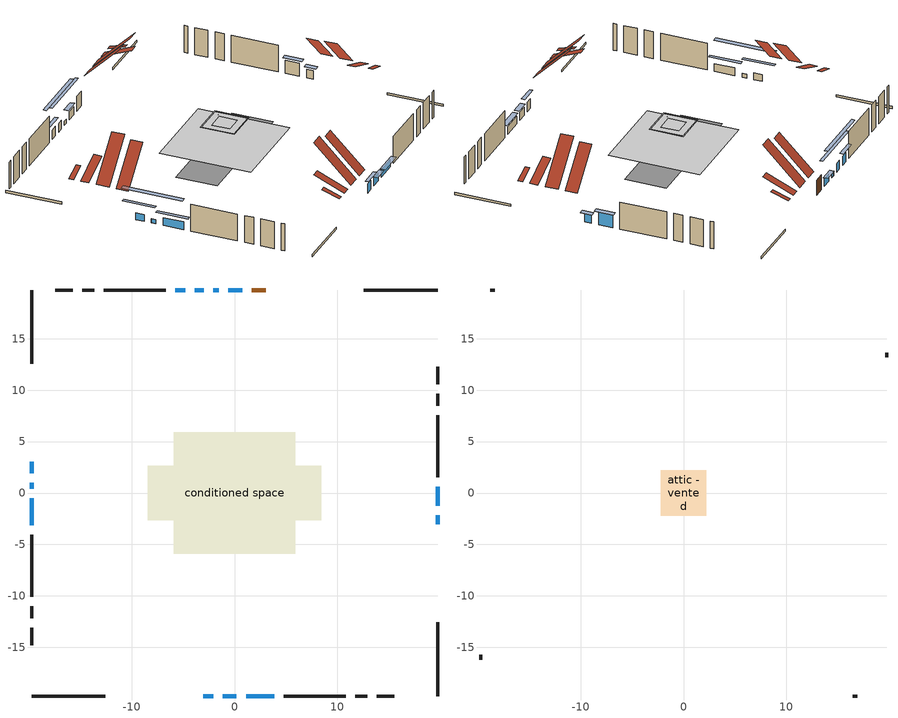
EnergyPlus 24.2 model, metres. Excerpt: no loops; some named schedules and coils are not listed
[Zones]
conditioned space
 floor adiabatic (AdiabaticFloorConstruction): -5.89,-5.89 -5.89,5.89 5.89,5.89 5.89,-5.89 z1.22
 floor foundation (Slab1 construction): -8.45,-2.66 -8.45,2.66 8.45,2.66 8.45,-2.66 z0
 wall outside (RimJoist1 construction): 19.74,19.74 12.56,19.74 / -19.74,-19.74 -12.56,-19.74 / -19.74,19.74 -19.74,12.56 / 19.74,-19.74 19.74,-12.56 z0:0.3
 wall outside (AdiabaticWallConstruction 1): 3.03,19.74 1.66,19.74 z0:2.03
 wall outside (AdiabaticWallConstruction): -19.74,3.03 -19.74,1.91 z0:0.92; -19.74,0.98 -19.74,0.42 / -1.51,19.74 -2.08,19.74 z0:0.56; 0.74,19.74 -0.59,19.74 / -1.13,-19.74 0.19,-19.74 / -19.74,-0.5 -19.74,-3.15 z0:1.07; -3,19.74 -3.87,19.74 / 19.74,-3.03 19.74,-2.16 z0:1.17; 19.74,-1.24 19.74,0.6 z0:1.78; -3.03,-19.74 -2.06,-19.74 / -4.79,19.74 -5.76,19.74 z0:1.27; 1.12,-19.74 3.86,-19.74 z0:1.02
 wall outside (Wall1 construction): -6.69,19.74 -12.71,19.74 / 4.79,-19.74 10.81,-19.74 / -19.74,-4.08 -19.74,-10.1 / 19.74,1.52 19.74,7.55 z0:3.66
 wall outside (Wall2 construction): -13.64,19.74 -14.79,19.74 / 11.74,-19.74 12.89,-19.74 / -19.74,-11.03 -19.74,-12.18 / 19.74,8.48 19.74,9.63 z0:3.66
 wall outside (Wall3 construction): -15.72,19.74 -17.43,19.74 / 13.82,-19.74 15.53,-19.74 / -19.74,-13.11 -19.74,-14.82 / 19.74,10.56 19.74,12.27 z0:3.66
 window (WindowConstruction 11): -19.74,3.03 -19.74,1.91 z0:0.91
 window (WindowConstruction 3): -19.74,0.98 -19.74,0.42 z0:0.56
 window (WindowConstruction 4): 0.74,19.74 -0.59,19.74 z0:1.07
 window (WindowConstruction 5): -1.52,19.74 -2.07,19.74 z0:0.56
 window (WindowConstruction 6): -3,19.74 -3.87,19.74 z0:1.17
 window (WindowConstruction 7): 19.74,-3.03 19.74,-2.16 z0:1.17
 window (WindowConstruction 8): 19.74,-1.23 19.74,0.59 z0:1.78
 window (WindowConstruction 9): -3.03,-19.74 -2.06,-19.74 z0:1.27
 window (WindowConstruction 10): -4.79,19.74 -5.76,19.74 z0:1.27
 window (WindowConstruction): -1.13,-19.74 0.19,-19.74 z0:1.07
 window (WindowConstruction 1): 1.12,-19.74 3.86,-19.74 z0:1.01
 window (WindowConstruction 2): -19.74,-0.51 -19.74,-3.15 z0:1.07
 door (Door): 3.03,19.74 1.66,19.74 z0:2.03
 ceiling adiabatic (AdiabaticFloorConstruction): 5.89,-5.89 5.89,5.89 -5.89,5.89 -5.89,-5.89 z1.22
 roof outside (Roof3 construction): 6.44,19.74,3.66 6.44,14.99,8.41 8.11,14.99,8.41 8.11,19.74,3.66; -6.44,-19.74,3.66 -6.44,-14.99,8.41 -8.11,-14.99,8.41 -8.11,-19.74,3.66; -19.74,6.44,3.66 -14.99,6.44,8.41 -14.99,8.11,8.41 -19.74,8.11,3.66; 19.74,-6.44,3.66 14.99,-6.44,8.41 14.99,-8.11,8.41 19.74,-8.11,3.66
attic - vented
 floor to conditioned space (Floor1 construction Reversed): -1.15,-1.15 -1.15,1.15 1.15,1.15 1.15,-1.15 z3.66
 floor to conditioned space (Floor2 construction Reversed): -2.04,-2.04 -2.04,2.04 2.04,2.04 2.04,-2.04 z3.66
 floor to conditioned space (Floor3 construction Reversed): -1.42,-1.42 -1.42,1.42 1.42,1.42 1.42,-1.42 z3.66
 floor to conditioned space (Floor4 construction Reversed): -2.19,-2.19 -2.19,2.19 2.19,2.19 2.19,-2.19 z3.66
 wall outside (Wall4 construction): -18.36,19.74 -18.81,19.74 / 16.46,-19.74 16.91,-19.74 / -19.74,-15.75 -19.74,-16.2 / 19.74,13.2 19.74,13.64 z0:3.66
 roof outside (Roof1 construction): 11.04,19.74,3.66 11.04,17.5,4.41 11.63,17.5,4.41 11.63,19.74,3.66; -11.04,-19.74,3.66 -11.04,-17.5,4.41 -11.63,-17.5,4.41 -11.63,-19.74,3.66; -19.74,11.04,3.66 -17.5,11.04,4.41 -17.5,11.63,4.41 -19.74,11.63,3.66; 19.74,-11.04,3.66 17.5,-11.04,4.41 17.5,-11.63,4.41 19.74,-11.63,3.66
 roof outside (Roof2 construction): 9.04,19.74,3.66 9.04,15.81,5.29 10.11,15.81,5.29 10.11,19.74,3.66; -9.04,-19.74,3.66 -9.04,-15.81,5.29 -10.11,-15.81,5.29 -10.11,-19.74,3.66; -19.74,9.04,3.66 -15.81,9.04,5.29 -15.81,10.11,5.29 -19.74,10.11,3.66; 19.74,-9.04,3.66 15.81,-9.04,5.29 15.81,-10.11,5.29 19.74,-10.11,3.66
 roof outside (Roof4 construction): 3.96,19.74,3.66 3.96,15.35,8.04 5.51,15.35,8.04 5.51,19.74,3.66; -3.96,-19.74,3.66 -3.96,-15.35,8.04 -5.51,-15.35,8.04 -5.51,-19.74,3.66; -19.74,3.96,3.66 -15.35,3.96,8.04 -15.35,5.51,8.04 -19.74,5.51,3.66; 19.74,-3.96,3.66 15.35,-3.96,8.04 15.35,-5.51,8.04 19.74,-5.51,3.66
shading: -19.74,0.39 -19.74,4.55 -20.15,4.55 -20.15,0.39 z2.44; -19.74,-3.24 -19.74,4.64 -20.35,4.64 -20.35,-3.24 z4.22; -0.89,19.74 1.03,19.74 1.03,20.35 -0.89,20.35 z1.37; -5.73,19.74 2.14,19.74 2.14,20.15 -5.73,20.15 z4.22; -7.53,19.74 0.66,19.74 0.66,20.15 -7.53,20.15 z4.83; 19.74,-1.86 19.74,-3.32 20.35,-3.32 20.35,-1.86 z1.47; 19.74,0.89 19.74,-1.53 20.35,-1.53 20.35,0.89 z2.08; -1.3,-19.74 -3.79,-19.74 -3.79,-20.15 -1.3,-20.15 z2.03; -6.52,19.74 -4.04,19.74 -4.04,20.15 -6.52,20.15 z2.03; 0.49,-19.74 -1.43,-19.74 -1.43,-20.35 0.49,-20.35 z1.37; 4.16,-19.74 0.82,-19.74 0.82,-20.35 4.16,-20.35 z1.31; -19.74,-3.91 -19.74,0.25 -20.15,0.25 -20.15,-3.91 z1.83
[Building]
Building 1: Terrain=Suburbs
[Site:Location]
Saint John AP_NB: Latitude {deg}=45.32; Longitude {deg}=-65.89; Time Zone {hr}=-4; Elevation {m}=109; Keep Site Location Information=Yes
[Site:GroundTemperature:Shallow]
1.82357, -0.0370019, -0.186003, 0.696932, 4.24142, 7.7694, 10.828, 12.7655, 12.9301, 11.3543, 8.37368, 4.95392
[Site:WaterMainsTemperature]
Calculation Method=Schedule; Temperature Schedule=mains temperature schedule
[Material] Roughness=Rough; Thermal Absorptance=0.9
Name | Thickness {m} | Conductivity {W/m-K} | Density {kg/m3} | Specific Heat {J/kg-K} | Solar Absorptance | Visible Absorptance
asphalt or fiberglass shingles | 0.00635 | 0.162714 | 1121.4 | 1465.45 | 0.4 | 0.4
ceiling loosefill ins | 0.169333 | 0.0480833 | 16.02 | 1046.75 | 0.7 | 0.7
ceiling stud and cavity | 0.1397 | 0.68987 | 65.682 | 1177.47 | 0.7 | 0.7
ceiling stud and cavity 1 | 0.1397 | 0.0888434 | 65.682 | 1177.47 | 0.7 | 0.7
ceiling stud and cavity 2 | 0.1397 | 0.107942 | 65.682 | 1177.47 | 0.7 | 0.7
ceiling stud and cavity 3 | 0.1397 | 0.0874721 | 65.682 | 1177.47 | 0.7 | 0.7
concrete 4.0 in. | 0.1016 | 1.803125 | 2242.8 | 837.4 | 0.7 | 0.7
door material | 0.04445 | 0.0451087 | 512.64 | 1214.23 | 0.7 | 0.7
floor covering | 0.0127 | 0.0433444 | 54.468 | 1339.84 | 0.6 | 0.6
floor rigid ins; wall rigid ins | 0.512978 | 0.029427 | 32.04 | 1214.23 | 0.7 | 0.7
floor stud and cavity | 0.1397 | 1.75129 | 37.0049 | 1207.88 | 0.7 | 0.7
furniture material conditioned space 1 | 0.1524 | 0.115458 | 640.8 | 1214.23 | 0.6 | 0.6
gypsum board | 0.0127 | 0.160291 | 801 | 837.4 | 0.6 | 0.6
interior vertical ins | 0.025908 | 0.029427 | 32.04 | 1214.23 | 0.7 | 0.7
osb sheathing 0.5 in. | 0.0127 | 0.115458 | 512.64 | 1214.23 | 0.7 | 0.7
osb sheathing 0.75 in. | 0.01905 | 0.115458 | 512.64 | 1214.23 | 0.7 | 0.7
osb sheathing 2.0 in. | 0.0508 | 0.115458 | 512.64 | 1214.23 | 0.7 | 0.7
rim joist stud and cavity | 0.0508 | 0.0292721 | 125.044 | 1163.47 | 0.6 | 0.6
roof rigid ins | 0.051816 | 0.029427 | 32.04 | 1214.23 | 0.7 | 0.7
roof stud and cavity | 0.2032 | 0.213531 | 78.34581 | 1123.46 | 0.7 | 0.7
slab rigid ins | 0.0412942 | 0.029427 | 32.04 | 1214.23 | 0.7 | 0.7
wall stud and cavity | 0.1397 | 0.0892446 | 139.0536 | 1170.24 | 0.7 | 0.7
wall stud and cavity 1 | 0.1397 | 0.09367 | 139.0536 | 1170.24 | 0.7 | 0.7
wall stud and cavity 2 | 0.1397 | 0.115823 | 139.0536 | 1170.24 | 0.7 | 0.7
wall stud and cavity 3 | 0.0889 | 6.1454 | 50.32683 | 1063.81 | 0.6 | 0.6
wall stud and cavity 4 | 0.0889 | 0.380278 | 52.3479 | 1209.89 | 0.7 | 0.7
wall stud and cavity 5 | 0.0889 | 0.391764 | 83.0341 | 1211.67 | 0.7 | 0.7
wood siding | 0.0254 | 0.102417 | 544.68 | 1172.36 | 0.4 | 0.4
wood siding 1 | 0.00254 | 0.102417 | 544.68 | 1172.36 | 0.4 | 0.4
wood siding 2; wood siding 3; wood siding 4 | 0.0254 | 0.102417 | 544.68 | 1172.36 | 0.7 | 0.7
[WindowMaterial:SimpleGlazingSystem]
Name | U-Factor {W/m2-K} | Solar Heat Gain Coefficient
WindowMaterial | 2.19398 | 0.42
WindowMaterial 1 | 2.10597 | 0.47
WindowMaterial 2 | 1.74769 | 0.37
WindowMaterial 3 | 2.14572 | 0.45
WindowMaterial 4 | 1.39622 | 0.55
WindowMaterial 5 | 2.12187 | 0.46
WindowMaterial 6 | 2.24224 | 0.38
[Construction]
AdiabaticFloorConstruction: floor stud and cavity, floor rigid ins, osb sheathing 0.75 in., floor covering
AdiabaticWallConstruction: wood siding 3, wall rigid ins, wall stud and cavity 4, gypsum board
AdiabaticWallConstruction 1: wood siding 4, wall rigid ins, wall stud and cavity 4, gypsum board
Door: door material
Floor1 construction Reversed: gypsum board, ceiling stud and cavity, ceiling loosefill ins
Floor2 construction Reversed: gypsum board, ceiling stud and cavity 1, ceiling loosefill ins
Floor3 construction Reversed: gypsum board, ceiling stud and cavity 2, ceiling loosefill ins
Floor4 construction Reversed: gypsum board, ceiling stud and cavity 3, ceiling loosefill ins
furniture construction conditioned space 1: furniture material conditioned space 1
PartitionWallConstruction: gypsum board, wall stud and cavity 5, gypsum board
RimJoist1 construction: wood siding 2, osb sheathing 2.0 in., rim joist stud and cavity
Roof1 construction; Roof2 construction; Roof4 construction: asphalt or fiberglass shingles
Roof3 construction: asphalt or fiberglass shingles, roof rigid ins, osb sheathing 0.75 in., roof stud and cavity, gypsum board
Slab1 construction: slab rigid ins, concrete 4.0 in.
Wall1 construction: wood siding, osb sheathing 0.5 in., wall stud and cavity, gypsum board
Wall2 construction: wood siding, osb sheathing 0.5 in., wall stud and cavity 1, gypsum board
Wall3 construction: wood siding, osb sheathing 0.5 in., wall stud and cavity 2, gypsum board
Wall4 construction: wood siding 1, wall stud and cavity 3
WindowConstruction; WindowConstruction 2; WindowConstruction 4: WindowMaterial
WindowConstruction 1: WindowMaterial 1
WindowConstruction 10; WindowConstruction 9: WindowMaterial 5
WindowConstruction 11: WindowMaterial 6
WindowConstruction 3; WindowConstruction 5: WindowMaterial 2
WindowConstruction 6; WindowConstruction 7: WindowMaterial 3
WindowConstruction 8: WindowMaterial 4
[Zone] Multiplier=1; Part of Total Floor Area=Yes
Name | Volume {m3}
attic - vented | 28.9988
conditioned space | 335.6
[Space]
Name | Zone | Volume {m3}
attic - vented 1 | attic - vented | 28.9988
conditioned space 1 | conditioned space | 335.6
[ZoneInfiltration:EffectiveLeakageArea]
infil attic - vented 1: Zone or Space=attic - vented 1; Schedule=Always On Discrete; Effective Air Leakage Area {cm2}=1737.18; Stack Coefficient=0.00055942; Wind Coefficient=1.59805e-05
[ZoneMixing]
whole house fan mix: Zone or Space=attic - vented; Schedule=Always On Continuous; Design Flow Rate Calculation Method=Flow/Zone; Design Flow Rate {m3/s}=0; Source Zone or Space=conditioned space
[SurfaceProperty:ExposedFoundationPerimeter]
Slab1: Exposed Perimeter Calculation Method=TotalExposedPerimeter; Total Exposed Perimeter {m}=44.452
[InternalMass] Zone or ZoneList=conditioned space; Space or SpaceList=conditioned space 1
Name | Construction | Surface Area {m2}
furniture mass conditioned space 1 | furniture construction conditioned space 1 | 91.4478
partition wall mass | PartitionWallConstruction | 228.62
[Lights]
interior lighting: Zone or ZoneList or Space or SpaceList=conditioned space 1; Schedule=interior lighting schedule; Design Level Calculation Method=LightingLevel; Lighting Level {W}=343.2; Return Air Fraction=0; Fraction Radiant=0.6; Fraction Visible=0.2; Fraction Replaceable=1
[People]
occupants: Zone or ZoneList or Space or SpaceList=conditioned space 1; Number of People Schedule=occupants schedule; Number of People Calculation Method=People; Number of People=3; Fraction Radiant=0.314171; Sensible Heat Fraction=0.56303; Activity Level Schedule=occupants activity schedule; Carbon Dioxide Generation Rate {m3/s-W}=0; Enable ASHRAE 55 Comfort Warnings=No; Mean Radiant Temperature Calculation Type=EnclosureAveraged
[ElectricEquipment] Zone or ZoneList or Space or SpaceList=conditioned space 1; Design Level Calculation Method=EquipmentLevel
Name | Schedule | Design Level {W} | Fraction Latent | Fraction Radiant | Fraction Lost
clothes dryer | clothes dryer schedule | 140.772 | 0.015 | 0.081 | 0.85
clothes washer | clothes washer schedule | 32.1985 | 0.03 | 0.162 | 0.7
cooking range | cooking range schedule | 215.147 | 0.08 | 0.432 | 0.2
dishwasher | dishwasher schedule | 66.8632 | 0.3 | 0.18 | 0.4
fridge | fridge schedule | 72.9452 | 0 | 0.6 | 0
mech vent bath fan 0 | mech vent bath fan 0 schedule | 25.1 | 0 | 0 | 1
mech vent house fan | mech vent house fan schedule | 0 | 0 | 0 | 1
mech vent house fan cfis | mech vent house fan cfis schedule | 0 | 0 | 0 | 0
misc plug loads | misc plug loads schedule | 494.7 | 0.045 | 0.513 | 0.1
whole house fan | Always On Discrete | 0 | 0 | 0 | 1
[OtherEquipment] Zone or ZoneList or Space or SpaceList=conditioned space 1; Design Level Calculation Method=EquipmentLevel
Name | Fuel Type | Schedule | Design Level {W} | Fraction Latent | Fraction Radiant | Fraction Lost
clothes dryer 1 | Electricity | clothes dryer schedule | 0 | 0.015 | 0.081 | 0.85
cooking range 1 | Electricity | cooking range schedule | 0 | 0.08 | 0.432 | 0.2
general water use latent | None | general water use schedule | 62.594 | 1 | 0 | 0
general water use sensible | None | general water use schedule | -61.6891 | 0 | 0.6 | 0
mech vent house fan latent load | None | Always On Discrete | 0 | 1 | 0 | 0
mech vent house fan sensible load | None | Always On Discrete | 0 | 0 | 0 | 0
water heater energy adjustment1 | Electricity | Always On Discrete | 0.01 | 0 | 0 | 1
[ZoneInfiltration:DesignFlowRate] Zone or ZoneList or Space or SpaceList=conditioned space 1; Schedule=Always On Discrete; Design Flow Rate Calculation Method=Flow/Zone; Design Flow Rate {m3/s}=0
infil flow; natural vent flow; whole house fan flow
[ZoneControl:Thermostat]
conditioned space Thermostat: Zone or ZoneList=conditioned space; Control Type Schedule=conditioned space Thermostat Schedule; Control 1=conditioned space temperature setpoint; Temperature Difference Between Cutout And Setpoint {deltaC}=0
[ThermostatSetpoint:DualSetpoint]
conditioned space temperature setpoint: Heating Setpoint Temperature Schedule=heating setpoint; Cooling Setpoint Temperature Schedule=cooling setpoint
[AirLoopHVAC:UnitarySystem]
unit heater unitary system: Control Type=Load; Controlling Zone or Thermostat Location=conditioned space; Dehumidification Control Type=None; Availability Schedule=Always On Discrete; Supply Fan=unit heater supply fan; Fan Placement=BlowThrough; Supply Air Fan Operating Mode Schedule=unit heater auto fan schedule; Heating Coil=unit heater htg coil; DX Heating Coil Sizing Ratio=1; Use DOAS DX Cooling Coil=No; Minimum Supply Air Temperature {C}=2; Latent Load Control=SensibleOnlyLoadControl; Cooling Supply Air Flow Rate Method=None; Heating Supply Air Flow Rate Method=SupplyAirFlowRate; Heating Supply Air Flow Rate {m3/s}=0.00141584; No Load Supply Air Flow Rate Method=SupplyAirFlowRate; No Load Supply Air Flow Rate {m3/s}=0; No Load Supply Air Flow Rate Control Set To Low Speed=Yes; Maximum Supply Air Temperature {C}=48.8889; Maximum Outdoor Dry-Bulb Temperature for Supplemental Heater Operation {C}=21; Ancillary On-Cycle Electric Power {W}=0; Ancillary Off-Cycle Electric Power {W}=0
[Zone equipment]
conditioned space: electric baseboard, unit heater unitary system
[Foundation:Kiva]
Foundation Kiva 1: Initial Indoor Air Temperature {C}=18; Interior Vertical Insulation Material=interior vertical ins; Interior Vertical Insulation Depth {m}=0.1016; Wall Height Above Grade {m}=0.1016; Wall Depth Below Slab {m}=0.2032
[Foundation:Kiva:Settings]
Soil Conductivity {W/m-K}=0.849921; Soil Density {kg/m3}=1842.3; Soil Specific Heat {J/kg-K}=418.7; Ground Solar Absorptivity=0.9; Ground Thermal Absorptivity=0.9; Ground Surface Roughness {m}=0.03; Far-Field Width {m}=40; Deep-Ground Boundary Condition=ZeroFlux; Deep-Ground Depth {m}=40; Minimum Cell Dimension {m}=0.2; Maximum Cell Growth Coefficient=3; Simulation Timestep=Timestep
[Exterior:Lights]
exterior lighting: Schedule=exterior lighting schedule; Design Level {W}=75.6
[EnergyManagementSystem:Sensor] Output:Variable or Output:Meter Index Key=conditioned space
Name | Output:Variable or Output:Meter
conditioned_space_clg_unmet_s | Zone Cooling Setpoint Not Met Time
conditioned_space_htg_unmet_s | Zone Heating Setpoint Not Met Time
fridge_tin_s; tin_s; tin_s_1 | Zone Mean Air Temperature
tout_s | Zone Outdoor Air Drybulb Temperature
win_s | Zone Air Humidity Ratio
[Schedule:Constant]
Name | Hourly Value
Always On Continuous; mech vent house fan schedule; mech vent house fan cfis schedule; Always On Discrete | 1
occupants activity schedule | 117.228
fridge schedule; unit heater auto fan schedule | 0
[Schedule:Week:Daily]
interior lighting schedule Week Rule - Jan1-Jan27: interior lighting schedule day, interior lighting schedule day, interior lighting schedule day, interior lighting schedule day, interior lighting schedule day, interior lighting schedule day, interior lighting schedule day, interior lighting schedule default day, interior lighting schedule default day, interior lighting schedule default day, interior lighting schedule default day, interior lighting schedule default day
interior lighting schedule Week Rule - Jan28-Feb3: interior lighting schedule day, interior lighting schedule day, interior lighting schedule day, interior lighting schedule day, interior lighting schedule day 1, interior lighting schedule day 1, interior lighting schedule day 1, interior lighting schedule default day, interior lighting schedule default day, interior lighting schedule default day, interior lighting schedule default day, interior lighting schedule default day
interior lighting schedule Week Rule - Feb4-Feb24: interior lighting schedule day 1, interior lighting schedule day 1, interior lighting schedule day 1, interior lighting schedule day 1, interior lighting schedule day 1, interior lighting schedule day 1, interior lighting schedule day 1, interior lighting schedule default day, interior lighting schedule default day, interior lighting schedule default day, interior lighting schedule default day, interior lighting schedule default day
interior lighting schedule Week Rule - Feb25-Mar3: interior lighting schedule day 1, interior lighting schedule day 1, interior lighting schedule day 1, interior lighting schedule day 1, interior lighting schedule day 2, interior lighting schedule day 2, interior lighting schedule day 2, interior lighting schedule default day, interior lighting schedule default day, interior lighting schedule default day, interior lighting schedule default day, interior lighting schedule default day
interior lighting schedule Week Rule - Mar4-Mar31: interior lighting schedule day 2, interior lighting schedule day 2, interior lighting schedule day 2, interior lighting schedule day 2, interior lighting schedule day 2, interior lighting schedule day 2, interior lighting schedule day 2, interior lighting schedule default day, interior lighting schedule default day, interior lighting schedule default day, interior lighting schedule default day, interior lighting schedule default day
interior lighting schedule Week Rule - Apr1-Apr28: interior lighting schedule day 3, interior lighting schedule day 3, interior lighting schedule day 3, interior lighting schedule day 3, interior lighting schedule day 3, interior lighting schedule day 3, interior lighting schedule day 3, interior lighting schedule default day, interior lighting schedule default day, interior lighting schedule default day, interior lighting schedule default day, interior lighting schedule default day
interior lighting schedule Week Rule - Apr29-May5: interior lighting schedule day 3, interior lighting schedule day 3, interior lighting schedule day 4, interior lighting schedule day 4, interior lighting schedule day 4, interior lighting schedule day 4, interior lighting schedule day 4, interior lighting schedule default day, interior lighting schedule default day, interior lighting schedule default day, interior lighting schedule default day, interior lighting schedule default day
interior lighting schedule Week Rule - May6-May26: interior lighting schedule day 4, interior lighting schedule day 4, interior lighting schedule day 4, interior lighting schedule day 4, interior lighting schedule day 4, interior lighting schedule day 4, interior lighting schedule day 4, interior lighting schedule default day, interior lighting schedule default day, interior lighting schedule default day, interior lighting schedule default day, interior lighting schedule default day
interior lighting schedule Week Rule - May27-Jun2: interior lighting schedule day 4, interior lighting schedule day 4, interior lighting schedule day 4, interior lighting schedule day 4, interior lighting schedule day 4, interior lighting schedule day 5, interior lighting schedule day 5, interior lighting schedule default day, interior lighting schedule default day, interior lighting schedule default day, interior lighting schedule default day, interior lighting schedule default day
interior lighting schedule Week Rule - Jun3-Jun30: interior lighting schedule day 5, interior lighting schedule day 5, interior lighting schedule day 5, interior lighting schedule day 5, interior lighting schedule day 5, interior lighting schedule day 5, interior lighting schedule day 5, interior lighting schedule default day, interior lighting schedule default day, interior lighting schedule default day, interior lighting schedule default day, interior lighting schedule default day
interior lighting schedule Week Rule - Jul1-Jul28: interior lighting schedule day 6, interior lighting schedule day 6, interior lighting schedule day 6, interior lighting schedule day 6, interior lighting schedule day 6, interior lighting schedule day 6, interior lighting schedule day 6, interior lighting schedule default day, interior lighting schedule default day, interior lighting schedule default day, interior lighting schedule default day, interior lighting schedule default day
interior lighting schedule Week Rule - Jul29-Aug4: interior lighting schedule day 6, interior lighting schedule day 6, interior lighting schedule day 6, interior lighting schedule day 7, interior lighting schedule day 7, interior lighting schedule day 7, interior lighting schedule day 7, interior lighting schedule default day, interior lighting schedule default day, interior lighting schedule default day, interior lighting schedule default day, interior lighting schedule default day
interior lighting schedule Week Rule - Aug5-Aug25: interior lighting schedule day 7, interior lighting schedule day 7, interior lighting schedule day 7, interior lighting schedule day 7, interior lighting schedule day 7, interior lighting schedule day 7, interior lighting schedule day 7, interior lighting schedule default day, interior lighting schedule default day, interior lighting schedule default day, interior lighting schedule default day, interior lighting schedule default day
interior lighting schedule Week Rule - Aug26-Sep1: interior lighting schedule day 7, interior lighting schedule day 7, interior lighting schedule day 7, interior lighting schedule day 7, interior lighting schedule day 7, interior lighting schedule day 7, interior lighting schedule day 8, interior lighting schedule default day, interior lighting schedule default day, interior lighting schedule default day, interior lighting schedule default day, interior lighting schedule default day
interior lighting schedule Week Rule - Sep2-Sep29: interior lighting schedule day 8, interior lighting schedule day 8, interior lighting schedule day 8, interior lighting schedule day 8, interior lighting schedule day 8, interior lighting schedule day 8, interior lighting schedule day 8, interior lighting schedule default day, interior lighting schedule default day, interior lighting schedule default day, interior lighting schedule default day, interior lighting schedule default day
interior lighting schedule Week Rule - Sep30-Oct6: interior lighting schedule day 8, interior lighting schedule day 9, interior lighting schedule day 9, interior lighting schedule day 9, interior lighting schedule day 9, interior lighting schedule day 9, interior lighting schedule day 9, interior lighting schedule default day, interior lighting schedule default day, interior lighting schedule default day, interior lighting schedule default day, interior lighting schedule default day
interior lighting schedule Week Rule - Oct7-Oct27: interior lighting schedule day 9, interior lighting schedule day 9, interior lighting schedule day 9, interior lighting schedule day 9, interior lighting schedule day 9, interior lighting schedule day 9, interior lighting schedule day 9, interior lighting schedule default day, interior lighting schedule default day, interior lighting schedule default day, interior lighting schedule default day, interior lighting schedule default day
interior lighting schedule Week Rule - Oct28-Nov3: interior lighting schedule day 9, interior lighting schedule day 9, interior lighting schedule day 9, interior lighting schedule day 9, interior lighting schedule day 10, interior lighting schedule day 10, interior lighting schedule day 10, interior lighting schedule default day, interior lighting schedule default day, interior lighting schedule default day, interior lighting schedule default day, interior lighting schedule default day
interior lighting schedule Week Rule - Nov4-Nov24: interior lighting schedule day 10, interior lighting schedule day 10, interior lighting schedule day 10, interior lighting schedule day 10, interior lighting schedule day 10, interior lighting schedule day 10, interior lighting schedule day 10, interior lighting schedule default day, interior lighting schedule default day, interior lighting schedule default day, interior lighting schedule default day, interior lighting schedule default day
interior lighting schedule Week Rule - Nov25-Dec1: interior lighting schedule day 10, interior lighting schedule day 10, interior lighting schedule day 10, interior lighting schedule day 10, interior lighting schedule day 10, interior lighting schedule day 10, interior lighting schedule day 11, interior lighting schedule default day, interior lighting schedule default day, interior lighting schedule default day, interior lighting schedule default day, interior lighting schedule default day
interior lighting schedule Week Rule - Dec2-Dec31: interior lighting schedule day 11, interior lighting schedule day 11, interior lighting schedule day 11, interior lighting schedule day 11, interior lighting schedule day 11, interior lighting schedule day 11, interior lighting schedule day 11, interior lighting schedule default day, interior lighting schedule default day, interior lighting schedule default day, interior lighting schedule default day, interior lighting schedule default day
occupants schedule Week Rule - Jan1-Dec31: occupants schedule day, occupants schedule day, occupants schedule day, occupants schedule day, occupants schedule day, occupants schedule day, occupants schedule day, occupants schedule default day, occupants schedule default day, occupants schedule default day, occupants schedule default day, occupants schedule default day
clothes dryer schedule Week Rule - Jan1-Dec31: clothes dryer schedule day, clothes dryer schedule day, clothes dryer schedule day, clothes dryer schedule day, clothes dryer schedule day, clothes dryer schedule day, clothes dryer schedule day, clothes dryer schedule default day, clothes dryer schedule default day, clothes dryer schedule default day, clothes dryer schedule default day, clothes dryer schedule default day
clothes washer schedule Week Rule - Jan1-Dec31: clothes washer schedule day, clothes washer schedule day, clothes washer schedule day, clothes washer schedule day, clothes washer schedule day, clothes washer schedule day, clothes washer schedule day, clothes washer schedule default day, clothes washer schedule default day, clothes washer schedule default day, clothes washer schedule default day, clothes washer schedule default day
cooking range schedule Week Rule - Jan1-Dec31: cooking range schedule day, cooking range schedule day, cooking range schedule day, cooking range schedule day, cooking range schedule day, cooking range schedule day, cooking range schedule day, cooking range schedule default day, cooking range schedule default day, cooking range schedule default day, cooking range schedule default day, cooking range schedule default day
dishwasher schedule Week Rule - Jan1-Dec31: dishwasher schedule day, dishwasher schedule day, dishwasher schedule day, dishwasher schedule day, dishwasher schedule day, dishwasher schedule day, dishwasher schedule day, dishwasher schedule default day, dishwasher schedule default day, dishwasher schedule default day, dishwasher schedule default day, dishwasher schedule default day
mech vent bath fan 0 schedule Week Rule - Jan1-Dec31: mech vent bath fan 0 schedule day, mech vent bath fan 0 schedule day, mech vent bath fan 0 schedule day, mech vent bath fan 0 schedule day, mech vent bath fan 0 schedule day, mech vent bath fan 0 schedule day, mech vent bath fan 0 schedule day, mech vent bath fan 0 schedule default day, mech vent bath fan 0 schedule default day, mech vent bath fan 0 schedule default day, mech vent bath fan 0 schedule default day, mech vent bath fan 0 schedule default day
misc plug loads schedule Week Rule - Jan1-Dec31: misc plug loads schedule day, misc plug loads schedule day, misc plug loads schedule day, misc plug loads schedule day, misc plug loads schedule day, misc plug loads schedule day, misc plug loads schedule day, misc plug loads schedule default day, misc plug loads schedule default day, misc plug loads schedule default day, misc plug loads schedule default day, misc plug loads schedule default day
general water use schedule Week Rule - Jan1-Dec31: general water use schedule day, general water use schedule day, general water use schedule day, general water use schedule day, general water use schedule day, general water use schedule day, general water use schedule day, general water use schedule default day, general water use schedule default day, general water use schedule default day, general water use schedule default day, general water use schedule default day
exterior lighting schedule Week Rule - Jan1-Jan27: exterior lighting schedule day, exterior lighting schedule day, exterior lighting schedule day, exterior lighting schedule day, exterior lighting schedule day, exterior lighting schedule day, exterior lighting schedule day, exterior lighting schedule default day, exterior lighting schedule default day, exterior lighting schedule default day, exterior lighting schedule default day, exterior lighting schedule default day
exterior lighting schedule Week Rule - Jan28-Feb3: exterior lighting schedule day, exterior lighting schedule day, exterior lighting schedule day, exterior lighting schedule day, exterior lighting schedule day 1, exterior lighting schedule day 1, exterior lighting schedule day 1, exterior lighting schedule default day, exterior lighting schedule default day, exterior lighting schedule default day, exterior lighting schedule default day, exterior lighting schedule default day
exterior lighting schedule Week Rule - Feb4-Feb24: exterior lighting schedule day 1, exterior lighting schedule day 1, exterior lighting schedule day 1, exterior lighting schedule day 1, exterior lighting schedule day 1, exterior lighting schedule day 1, exterior lighting schedule day 1, exterior lighting schedule default day, exterior lighting schedule default day, exterior lighting schedule default day, exterior lighting schedule default day, exterior lighting schedule default day
exterior lighting schedule Week Rule - Feb25-Mar3: exterior lighting schedule day 1, exterior lighting schedule day 1, exterior lighting schedule day 1, exterior lighting schedule day 1, exterior lighting schedule day 2, exterior lighting schedule day 2, exterior lighting schedule day 2, exterior lighting schedule default day, exterior lighting schedule default day, exterior lighting schedule default day, exterior lighting schedule default day, exterior lighting schedule default day
exterior lighting schedule Week Rule - Mar4-Mar31: exterior lighting schedule day 2, exterior lighting schedule day 2, exterior lighting schedule day 2, exterior lighting schedule day 2, exterior lighting schedule day 2, exterior lighting schedule day 2, exterior lighting schedule day 2, exterior lighting schedule default day, exterior lighting schedule default day, exterior lighting schedule default day, exterior lighting schedule default day, exterior lighting schedule default day
exterior lighting schedule Week Rule - Apr1-Apr28: exterior lighting schedule day 3, exterior lighting schedule day 3, exterior lighting schedule day 3, exterior lighting schedule day 3, exterior lighting schedule day 3, exterior lighting schedule day 3, exterior lighting schedule day 3, exterior lighting schedule default day, exterior lighting schedule default day, exterior lighting schedule default day, exterior lighting schedule default day, exterior lighting schedule default day
exterior lighting schedule Week Rule - Apr29-May5: exterior lighting schedule day 3, exterior lighting schedule day 3, exterior lighting schedule day 4, exterior lighting schedule day 4, exterior lighting schedule day 4, exterior lighting schedule day 4, exterior lighting schedule day 4, exterior lighting schedule default day, exterior lighting schedule default day, exterior lighting schedule default day, exterior lighting schedule default day, exterior lighting schedule default day
[Schedule:Year]
interior lighting schedule: interior lighting schedule Week Rule - Jan1-Jan27, 1, 1, 1, 27, interior lighting schedule Week Rule - Jan28-Feb3, 1, 28, 2, 3, interior lighting schedule Week Rule - Feb4-Feb24, 2, 4, 2, 24, interior lighting schedule Week Rule - Feb25-Mar3, 2, 25, 3, 3, interior lighting schedule Week Rule - Mar4-Mar31, 3, 4, 3, 31, interior lighting schedule Week Rule - Apr1-Apr28, 4, 1, 4, 28, interior lighting schedule Week Rule - Apr29-May5, 4, 29, 5, 5, interior lighting schedule Week Rule - May6-May26, 5, 6, 5, 26, interior lighting schedule Week Rule - May27-Jun2, 5, 27, 6, 2, interior lighting schedule Week Rule - Jun3-Jun30, 6, 3, 6, 30, interior lighting schedule Week Rule - Jul1-Jul28, 7, 1, 7, 28, interior lighting schedule Week Rule - Jul29-Aug4, 7, 29, 8, 4, interior lighting schedule Week Rule - Aug5-Aug25, 8, 5, 8, 25, interior lighting schedule Week Rule - Aug26-Sep1, 8, 26, 9, 1, interior lighting schedule Week Rule - Sep2-Sep29, 9, 2, 9, 29, interior lighting schedule Week Rule - Sep30-Oct6, 9, 30, 10, 6, interior lighting schedule Week Rule - Oct7-Oct27, 10, 7, 10, 27, interior lighting schedule Week Rule - Oct28-Nov3, 10, 28, 11, 3, interior lighting schedule Week Rule - Nov4-Nov24, 11, 4, 11, 24, interior lighting schedule Week Rule - Nov25-Dec1, 11, 25, 12, 1, interior lighting schedule Week Rule - Dec2-Dec31, 12, 2, 12, 31
occupants schedule: occupants schedule Week Rule - Jan1-Dec31, 1, 1, 12, 31
clothes dryer schedule: clothes dryer schedule Week Rule - Jan1-Dec31, 1, 1, 12, 31
clothes washer schedule: clothes washer schedule Week Rule - Jan1-Dec31, 1, 1, 12, 31
cooking range schedule: cooking range schedule Week Rule - Jan1-Dec31, 1, 1, 12, 31
dishwasher schedule: dishwasher schedule Week Rule - Jan1-Dec31, 1, 1, 12, 31
mech vent bath fan 0 schedule: mech vent bath fan 0 schedule Week Rule - Jan1-Dec31, 1, 1, 12, 31
misc plug loads schedule: misc plug loads schedule Week Rule - Jan1-Dec31, 1, 1, 12, 31
general water use schedule: general water use schedule Week Rule - Jan1-Dec31, 1, 1, 12, 31
exterior lighting schedule: exterior lighting schedule Week Rule - Jan1-Jan27, 1, 1, 1, 27, exterior lighting schedule Week Rule - Jan28-Feb3, 1, 28, 2, 3, exterior lighting schedule Week Rule - Feb4-Feb24, 2, 4, 2, 24, exterior lighting schedule Week Rule - Feb25-Mar3, 2, 25, 3, 3, exterior lighting schedule Week Rule - Mar4-Mar31, 3, 4, 3, 31, exterior lighting schedule Week Rule - Apr1-Apr28, 4, 1, 4, 28, exterior lighting schedule Week Rule - Apr29-May5, 4, 29, 5, 5, exterior lighting schedule Week Rule - May6-May26, 5, 6, 5, 26, exterior lighting schedule Week Rule - May27-Jun2, 5, 27, 6, 2, exterior lighting schedule Week Rule - Jun3-Jun30, 6, 3, 6, 30, exterior lighting schedule Week Rule - Jul1-Jul28, 7, 1, 7, 28, exterior lighting schedule Week Rule - Jul29-Aug4, 7, 29, 8, 4, exterior lighting schedule Week Rule - Aug5-Aug25, 8, 5, 8, 25, exterior lighting schedule Week Rule - Aug26-Sep1, 8, 26, 9, 1, exterior lighting schedule Week Rule - Sep2-Sep29, 9, 2, 9, 29, exterior lighting schedule Week Rule - Sep30-Oct6, 9, 30, 10, 6, exterior lighting schedule Week Rule - Oct7-Oct27, 10, 7, 10, 27, exterior lighting schedule Week Rule - Oct28-Nov3, 10, 28, 11, 3, exterior lighting schedule Week Rule - Nov4-Nov24, 11, 4, 11, 24, exterior lighting schedule Week Rule - Nov25-Dec1, 11, 25, 12, 1, exterior lighting schedule Week Rule - Dec2-Dec31, 12, 2, 12, 31
[Schedule:Compact]
conditioned space Thermostat Schedule: Through: 12/31, For: AllDays, Until: 24:00, 4
mains temperature schedule: Through: 01/01, For: AllDays, Until: 24:00, 6.42222, Through: 01/02, For: AllDays, Until: 24:00, 6.36056, Through: 01/03, For: AllDays, Until: 24:00, 6.3, Through: 01/04, For: AllDays, Until: 24:00, 6.24056, Through: 01/05, For: AllDays, Until: 24:00, 6.18167, Through: 01/06, For: AllDays, Until: 24:00, 6.12389, Through: 01/07, For: AllDays, Until: 24:00, 6.06722, Through: 01/08, For: AllDays, Until: 24:00, 6.01167, Through: 01/09, For: AllDays, Until: 24:00, 5.95722, Through: 01/10, For: AllDays, Until: 24:00, 5.90389, Through: 01/11, For: AllDays, Until: 24:00, 5.85111, Through: 01/12, For: AllDays, Until: 24:00, 5.8, Through: 01/13, For: AllDays, Until: 24:00, 5.74944, Through: 01/14, For: AllDays, Until: 24:00, 5.70056, Through: 01/15, For: AllDays, Until: 24:00, 5.65278, Through: 01/16, For: AllDays, Until: 24:00, 5.60556, Through: 01/17, For: AllDays, Until: 24:00, 5.56, Through: 01/18, For: AllDays, Until: 24:00, 5.51556, Through: 01/19, For: AllDays, Until: 24:00, 5.47222, Through: 01/20, For: AllDays, Until: 24:00, 5.43, Through: 01/21, For: AllDays, Until: 24:00, 5.38944, Through: 01/22, For: AllDays, Until: 24:00, 5.34944, Through: 01/23, For: AllDays, Until: 24:00, 5.31111, Through: 01/24, For: AllDays, Until: 24:00, 5.27389, Through: 01/25, For: AllDays, Until: 24:00, 5.23833, Through: 01/26, For: AllDays, Until: 24:00, 5.20333, Through: 01/27, For: AllDays, Until: 24:00, 5.17, Through: 01/28, For: AllDays, Until: 24:00, 5.13833, Through: 01/29, For: AllDays, Until: 24:00, 5.10722, Through: 01/30, For: AllDays, Until: 24:00, 5.07833, Through: 01/31, For: AllDays, Until: 24:00, 5.05, Through: 02/01, For: AllDays, Until: 24:00, 5.02333, Through: 02/02, For: AllDays, Until: 24:00, 4.99778, Through: 02/03, For: AllDays, Until: 24:00, 4.97389, Through: 02/04, For: AllDays, Until: 24:00, 4.95111, Through: 02/05, For: AllDays, Until: 24:00, 4.92944, Through: 02/06, For: AllDays, Until: 24:00, 4.90944, Through: 02/07, For: AllDays, Until: 24:00, 4.89111, Through: 02/08, For: AllDays, Until: 24:00, 4.87389, Through: 02/09, For: AllDays, Until: 24:00, 4.85778, Through: 02/10, For: AllDays, Until: 24:00, 4.84333, Through: 02/11, For: AllDays, Until: 24:00, 4.83, Through: 02/12, For: AllDays, Until: 24:00, 4.81833, Through: 02/13, For: AllDays, Until: 24:00, 4.80833, Through: 02/14, For: AllDays, Until: 24:00, 4.79944, Through: 02/15, For: AllDays, Until: 24:00, 4.79167, Through: 02/16, For: AllDays, Until: 24:00, 4.78556, Through: 02/17, For: AllDays, Until: 24:00, 4.78111, Through: 02/18, For: AllDays, Until: 24:00, 4.77778, Through: 02/19, For: AllDays, Until: 24:00, 4.77556, Through: 02/20, For: AllDays, Until: 24:00, 4.775, Through: 02/21, For: AllDays, Until: 24:00, 4.77611, Through: 02/22, For: AllDays, Until: 24:00, 4.77833, Through: 02/23, For: AllDays, Until: 24:00, 4.78222, Through: 02/24, For: AllDays, Until: 24:00, 4.78778, Through: 02/25, For: AllDays, Until: 24:00, 4.79389, Through: 02/26, For: AllDays, Until: 24:00, 4.80222, Through: 02/27, For: AllDays, Until: 24:00, 4.81167, Through: 02/28, For: AllDays, Until: 24:00, 4.82222, Through: 03/01, For: AllDays, Until: 24:00, 4.83444, Through: 03/02, For: AllDays, Until: 24:00, 4.84833, Through: 03/03, For: AllDays, Until: 24:00, 4.86278, Through: 03/04, For: AllDays, Until: 24:00, 4.87944, Through: 03/05, For: AllDays, Until: 24:00, 4.89722, Through: 03/06, For: AllDays, Until: 24:00, 4.91611, Through: 03/07, For: AllDays, Until: 24:00, 4.93667, Through: 03/08, For: AllDays, Until: 24:00, 4.95833, Through: 03/09, For: AllDays, Until: 24:00, 4.98167, Through: 03/10, For: AllDays, Until: 24:00, 5.00611, Through: 03/11, For: AllDays, Until: 24:00, 5.03222, Through: 03/12, For: AllDays, Until: 24:00, 5.05944, Through: 03/13, For: AllDays, Until: 24:00, 5.08778, Through: 03/14, For: AllDays, Until: 24:00, 5.11778, Through: 03/15, For: AllDays, Until: 24:00, 5.14889, Through: 03/16, For: AllDays, Until: 24:00, 5.18167, Through: 03/17, For: AllDays, Until: 24:00, 5.21556, Through: 03/18, For: AllDays, Until: 24:00, 5.25056, Through: 03/19, For: AllDays, Until: 24:00, 5.28667, Through: 03/20, For: AllDays, Until: 24:00, 5.32444, Through: 03/21, For: AllDays, Until: 24:00, 5.36333, Through: 03/22, For: AllDays, Until: 24:00, 5.40333, Through: 03/23, For: AllDays, Until: 24:00, 5.44444, Through: 03/24, For: AllDays, Until: 24:00, 5.48722, Through: 03/25, For: AllDays, Until: 24:00, 5.53056, Through: 03/26, For: AllDays, Until: 24:00, 5.57556, Through: 03/27, For: AllDays, Until: 24:00, 5.62167, Through: 03/28, For: AllDays, Until: 24:00, 5.66889, Through: 03/29, For: AllDays, Until: 24:00, 5.71722, Through: 03/30, For: AllDays, Until: 24:00, 5.76667, Through: 03/31, For: AllDays, Until: 24:00, 5.81722, Through: 04/01, For: AllDays, Until: 24:00, 5.86889, Through: 04/02, For: AllDays, Until: 24:00, 5.92222, Through: 04/03, For: AllDays, Until: 24:00, 5.97611, Through: 04/04, For: AllDays, Until: 24:00, 6.03056, Through: 04/05, For: AllDays, Until: 24:00, 6.08667, Through: 04/06, For: AllDays, Until: 24:00, 6.14389, Through: 04/07, For: AllDays, Until: 24:00, 6.20167, Through: 04/08, For: AllDays, Until: 24:00, 6.26056, Through: 04/09, For: AllDays, Until: 24:00, 6.32056, Through: 04/10, For: AllDays, Until: 24:00, 6.38167, Through: 04/11, For: AllDays, Until: 24:00, 6.44333, Through: 04/12, For: AllDays, Until: 24:00, 6.50611, Through: 04/13, For: AllDays, Until: 24:00, 6.57, Through: 04/14, For: AllDays, Until: 24:00, 6.63444, Through: 04/15, For: AllDays, Until: 24:00, 6.7, Through: 04/16, For: AllDays, Until: 24:00, 6.76611, Through: 04/17, For: AllDays, Until: 24:00, 6.83333, Through: 04/18, For: AllDays, Until: 24:00, 6.90111, Through: 04/19, For: AllDays, Until: 24:00, 6.97, Through: 04/20, For: AllDays, Until: 24:00, 7.03944, Through: 04/21, For: AllDays, Until: 24:00, 7.10944, Through: 04/22, For: AllDays, Until: 24:00, 7.18056, Through: 04/23, For: AllDays, Until: 24:00, 7.25167, Through: 04/24, For: AllDays, Until: 24:00, 7.32389, Through: 04/25, For: AllDays, Until: 24:00, 7.39722, Through: 04/26, For: AllDays, Until: 24:00, 7.47056, Through: 04/27, For: AllDays, Until: 24:00, 7.545, Through: 04/28, For: AllDays, Until: 24:00, 7.61944, Through: 04/29, For: AllDays, Until: 24:00, 7.695, Through: 04/30, For: AllDays, Until: 24:00, 7.77056, Through: 05/01, For: AllDays, Until: 24:00, 7.84722, Through: 05/02, For: AllDays, Until: 24:00, 7.92389, Through: 05/03, For: AllDays, Until: 24:00, 8.00111, Through: 05/04, For: AllDays, Until: 24:00, 8.07944, Through: 05/05, For: AllDays, Until: 24:00, 8.15722, Through: 05/06, For: AllDays, Until: 24:00, 8.23611, Through: 05/07, For: AllDays, Until: 24:00, 8.315, Through: 05/08, For: AllDays, Until: 24:00, 8.39444, Through: 05/09, For: AllDays, Until: 24:00, 8.47444, Through: 05/10, For: AllDays, Until: 24:00, 8.55444, Through: 05/11, For: AllDays, Until: 24:00, 8.635, Through: 05/12, For: AllDays, Until: 24:00, 8.71556, Through: 05/13, For: AllDays, Until: 24:00, 8.79611, Through: 05/14, For: AllDays, Until: 24:00, 8.87722, Through: 05/15, For: AllDays, Until: 24:00, 8.95889, Through: 05/16, For: AllDays, Until: 24:00, 9.04, Through: 05/17, For: AllDays, Until: 24:00, 9.12167, Through: 05/18, For: AllDays, Until: 24:00, 9.20333, Through: 05/19, For: AllDays, Until: 24:00, 9.28556, Through: 05/20, For: AllDays, Until: 24:00, 9.36722, Through: 05/21, For: AllDays, Until: 24:00, 9.44944, Through: 05/22, For: AllDays, Until: 24:00, 9.53111, Through: 05/23, For: AllDays, Until: 24:00, 9.61333, Through: 05/24, For: AllDays, Until: 24:00, 9.695, Through: 05/25, For: AllDays, Until: 24:00, 9.77722, Through: 05/26, For: AllDays, Until: 24:00, 9.85889, Through: 05/27, For: AllDays, Until: 24:00, 9.94056, Through: 05/28, For: AllDays, Until: 24:00, 10.0222, Through: 05/29, For: AllDays, Until: 24:00, 10.1039, Through: 05/30, For: AllDays, Until: 24:00, 10.185, Through: 05/31, For: AllDays, Until: 24:00, 10.2661, Through: 06/01, For: AllDays, Until: 24:00, 10.3472, Through: 06/02, For: AllDays, Until: 24:00, 10.4278, Through: 06/03, For: AllDays, Until: 24:00, 10.5083, Through: 06/04, For: AllDays, Until: 24:00, 10.5883, Through: 06/05, For: AllDays, Until: 24:00, 10.6683, Through: 06/06, For: AllDays, Until: 24:00, 10.7478, Through: 06/07, For: AllDays, Until: 24:00, 10.8267, Through: 06/08, For: AllDays, Until: 24:00, 10.9056, Through: 06/09, For: AllDays, Until: 24:00, 10.9839, Through: 06/10, For: AllDays, Until: 24:00, 11.0617, Through: 06/11, For: AllDays, Until: 24:00, 11.1394, Through: 06/12, For: AllDays, Until: 24:00, 11.2161, Through: 06/13, For: AllDays, Until: 24:00, 11.2928, Through: 06/14, For: AllDays, Until: 24:00, 11.3689, Through: 06/15, For: AllDays, Until: 24:00, 11.4444, Through: 06/16, For: AllDays, Until: 24:00, 11.5189, Through: 06/17, For: AllDays, Until: 24:00, 11.5933, Through: 06/18, For: AllDays, Until: 24:00, 11.6672, Through: 06/19, For: AllDays, Until: 24:00, 11.74, Through: 06/20, For: AllDays, Until: 24:00, 11.8128, Through: 06/21, For: AllDays, Until: 24:00, 11.8844, Through: 06/22, For: AllDays, Until: 24:00, 11.9556, Through: 06/23, For: AllDays, Until: 24:00, 12.0256, Through: 06/24, For: AllDays, Until: 24:00, 12.095, Through: 06/25, For: AllDays, Until: 24:00, 12.1639, Through: 06/26, For: AllDays, Until: 24:00, 12.2322, Through: 06/27, For: AllDays, Until: 24:00, 12.2994, Through: 06/28, For: AllDays, Until: 24:00, 12.3656, Through: 06/29, For: AllDays, Until: 24:00, 12.4311, Through: 06/30, For: AllDays, Until: 24:00, 12.4961, Through: 07/01, For: AllDays, Until: 24:00, 12.56, Through: 07/02, For: AllDays, Until: 24:00, 12.6228, Through: 07/03, For: AllDays, Until: 24:00, 12.685, Through: 07/04, For: AllDays, Until: 24:00, 12.7461, Through: 07/05, For: AllDays, Until: 24:00, 12.8061, Through: 07/06, For: AllDays, Until: 24:00, 12.8656, Through: 07/07, For: AllDays, Until: 24:00, 12.9239, Through: 07/08, For: AllDays, Until: 24:00, 12.9811, Through: 07/09, For: AllDays, Until: 24:00, 13.0372, Through: 07/10, For: AllDays, Until: 24:00, 13.0922, Through: 07/11, For: AllDays, Until: 24:00, 13.1467, Through: 07/12, For: AllDays, Until: 24:00, 13.1994, Through: 07/13, For: AllDays, Until: 24:00, 13.2517, Through: 07/14, For: AllDays, Until: 24:00, 13.3022, Through: 07/15, For: AllDays, Until: 24:00, 13.3522, Through: 07/16, For: AllDays, Until: 24:00, 13.4006, Through: 07/17, For: AllDays, Until: 24:00, 13.4483, Through: 07/18, For: AllDays, Until: 24:00, 13.4944, Through: 07/19, For: AllDays, Until: 24:00, 13.5394, Through: 07/20, For: AllDays, Until: 24:00, 13.5833, Through: 07/21, For: AllDays, Until: 24:00, 13.6261, Through: 07/22, For: AllDays, Until: 24:00, 13.6678, Through: 07/23, For: AllDays, Until: 24:00, 13.7083, Through: 07/24, For: AllDays, Until: 24:00, 13.7472, Through: 07/25, For: AllDays, Until: 24:00, 13.785, Through: 07/26, For: AllDays, Until: 24:00, 13.8217, Through: 07/27, For: AllDays, Until: 24:00, 13.8572, Through: 07/28, For: AllDays, Until: 24:00, 13.8911, Through: 07/29, For: AllDays, Until: 24:00, 13.9239, Through: 07/30, For: AllDays, Until: 24:00, 13.9556, Through: 07/31, For: AllDays, Until: 24:00, 13.9856, Through: 08/01, For: AllDays, Until: 24:00, 14.0144, Through: 08/02, For: AllDays, Until: 24:00, 14.0417, Through: 08/03, For: AllDays, Until: 24:00, 14.0678, Through: 08/04, For: AllDays, Until: 24:00, 14.0928, Through: 08/05, For: AllDays, Until: 24:00, 14.1161, Through: 08/06, For: AllDays, Until: 24:00, 14.1383, Through: 08/07, For: AllDays, Until: 24:00, 14.1594, Through: 08/08, For: AllDays, Until: 24:00, 14.1789, Through: 08/09, For: AllDays, Until: 24:00, 14.1967, Through: 08/10, For: AllDays, Until: 24:00, 14.2133, Through: 08/11, For: AllDays, Until: 24:00, 14.2283, Through: 08/12, For: AllDays, Until: 24:00, 14.2422, Through: 08/13, For: AllDays, Until: 24:00, 14.255, Through: 08/14, For: AllDays, Until: 24:00, 14.2661, Through: 08/15, For: AllDays, Until: 24:00, 14.2756, Through: 08/16, For: AllDays, Until: 24:00, 14.2839, Through: 08/17, For: AllDays, Until: 24:00, 14.2911, Through: 08/18, For: AllDays, Until: 24:00, 14.2967, Through: 08/19, For: AllDays, Until: 24:00, 14.3006, Through: 08/20, For: AllDays, Until: 24:00, 14.3033, Through: 08/21, For: AllDays, Until: 24:00, 14.3044, Through: 08/22, For: AllDays, Until: 24:00, 14.3044, Through: 08/23, For: AllDays, Until: 24:00, 14.3028, Through: 08/24, For: AllDays, Until: 24:00, 14.2994, Through: 08/25, For: AllDays, Until: 24:00, 14.295, Through: 08/26, For: AllDays, Until: 24:00, 14.2894, Through: 08/27, For: AllDays, Until: 24:00, 14.2822, Through: 08/28, For: AllDays, Until: 24:00, 14.2739, Through: 08/29, For: AllDays, Until: 24:00, 14.2633, Through: 08/30, For: AllDays, Until: 24:00, 14.2522, Through: 08/31, For: AllDays, Until: 24:00, 14.2394, Through: 09/01, For: AllDays, Until: 24:00, 14.225, Through: 09/02, For: AllDays, Until: 24:00, 14.2094, Through: 09/03, For: AllDays, Until: 24:00, 14.1928, Through: 09/04, For: AllDays, Until: 24:00, 14.1744, Through: 09/05, For: AllDays, Until: 24:00, 14.1544, Through: 09/06, For: AllDays, Until: 24:00, 14.1333, Through: 09/07, For: AllDays, Until: 24:00, 14.1111, Through: 09/08, For: AllDays, Until: 24:00, 14.0872, Through: 09/09, For: AllDays, Until: 24:00, 14.0622, Through: 09/10, For: AllDays, Until: 24:00, 14.0356, Through: 09/11, For: AllDays, Until: 24:00, 14.0078, Through: 09/12, For: AllDays, Until: 24:00, 13.9783, Through: 09/13, For: AllDays, Until: 24:00, 13.9483, Through: 09/14, For: AllDays, Until: 24:00, 13.9161, Through: 09/15, For: AllDays, Until: 24:00, 13.8833, Through: 09/16, For: AllDays, Until: 24:00, 13.8489, Through: 09/17, For: AllDays, Until: 24:00, 13.8133, Through: 09/18, For: AllDays, Until: 24:00, 13.7767, Through: 09/19, For: AllDays, Until: 24:00, 13.7383, Through: 09/20, For: AllDays, Until: 24:00, 13.6989, Through: 09/21, For: AllDays, Until: 24:00, 13.6583, Through: 09/22, For: AllDays, Until: 24:00, 13.6167, Through: 09/23, For: AllDays, Until: 24:00, 13.5733, Through: 09/24, For: AllDays, Until: 24:00, 13.5294, Through: 09/25, For: AllDays, Until: 24:00, 13.4839, Through: 09/26, For: AllDays, Until: 24:00, 13.4372, Through: 09/27, For: AllDays, Until: 24:00, 13.3894, Through: 09/28, For: AllDays, Until: 24:00, 13.3406, Through: 09/29, For: AllDays, Until: 24:00, 13.2906, Through: 09/30, For: AllDays, Until: 24:00, 13.2394, Through: 10/01, For: AllDays, Until: 24:00, 13.1872, Through: 10/02, For: AllDays, Until: 24:00, 13.1339, Through: 10/03, For: AllDays, Until: 24:00, 13.0794, Through: 10/04, For: AllDays, Until: 24:00, 13.0244, Through: 10/05, For: AllDays, Until: 24:00, 12.9678, Through: 10/06, For: AllDays, Until: 24:00, 12.9106, Through: 10/07, For: AllDays, Until: 24:00, 12.8517, Through: 10/08, For: AllDays, Until: 24:00, 12.7922, Through: 10/09, For: AllDays, Until: 24:00, 12.7322, Through: 10/10, For: AllDays, Until: 24:00, 12.6706, Through: 10/11, For: AllDays, Until: 24:00, 12.6083, Through: 10/12, For: AllDays, Until: 24:00, 12.545, Through: 10/13, For: AllDays, Until: 24:00, 12.4811, Through: 10/14, For: AllDays, Until: 24:00, 12.4161, Through: 10/15, For: AllDays, Until: 24:00, 12.3506, Through: 10/16, For: AllDays, Until: 24:00, 12.2839, Through: 10/17, For: AllDays, Until: 24:00, 12.2161, Through: 10/18, For: AllDays, Until: 24:00, 12.1483, Through: 10/19, For: AllDays, Until: 24:00, 12.0789, Through: 10/20, For: AllDays, Until: 24:00, 12.0094, Through: 10/21, For: AllDays, Until: 24:00, 11.9389, Through: 10/22, For: AllDays, Until: 24:00, 11.8678, Through: 10/23, For: AllDays, Until: 24:00, 11.7956, Through: 10/24, For: AllDays, Until: 24:00, 11.7233, Through: 10/25, For: AllDays, Until: 24:00, 11.65, Through: 10/26, For: AllDays, Until: 24:00, 11.5761, Through: 10/27, For: AllDays, Until: 24:00, 11.5017, Through: 10/28, For: AllDays, Until: 24:00, 11.4267, Through: 10/29, For: AllDays, Until: 24:00, 11.3511, Through: 10/30, For: AllDays, Until: 24:00, 11.275, Through: 10/31, For: AllDays, Until: 24:00, 11.1983, Through: 11/01, For: AllDays, Until: 24:00, 11.1217, Through: 11/02, For: AllDays, Until: 24:00, 11.0439, Through: 11/03, For: AllDays, Until: 24:00, 10.9661, Through: 11/04, For: AllDays, Until: 24:00, 10.8872, Through: 11/05, For: AllDays, Until: 24:00, 10.8083, Through: 11/06, For: AllDays, Until: 24:00, 10.7294, Through: 11/07, For: AllDays, Until: 24:00, 10.65, Through: 11/08, For: AllDays, Until: 24:00, 10.57, Through: 11/09, For: AllDays, Until: 24:00, 10.4894, Through: 11/10, For: AllDays, Until: 24:00, 10.4094, Through: 11/11, For: AllDays, Until: 24:00, 10.3283, Through: 11/12, For: AllDays, Until: 24:00, 10.2472, Through: 11/13, For: AllDays, Until: 24:00, 10.1661, Through: 11/14, For: AllDays, Until: 24:00, 10.085, Through: 11/15, For: AllDays, Until: 24:00, 10.0033, Through: 11/16, For: AllDays, Until: 24:00, 9.92167, Through: 11/17, For: AllDays, Until: 24:00, 9.84, Through: 11/18, For: AllDays, Until: 24:00, 9.75778, Through: 11/19, For: AllDays, Until: 24:00, 9.67611, Through: 11/20, For: AllDays, Until: 24:00, 9.59389, Through: 11/21, For: AllDays, Until: 24:00, 9.51222, Through: 11/22, For: AllDays, Until: 24:00, 9.43, Through: 11/23, For: AllDays, Until: 24:00, 9.34833, Through: 11/24, For: AllDays, Until: 24:00, 9.26611, Through: 11/25, For: AllDays, Until: 24:00, 9.18444, Through: 11/26, For: AllDays, Until: 24:00, 9.10278, Through: 11/27, For: AllDays, Until: 24:00, 9.02111, Through: 11/28, For: AllDays, Until: 24:00, 8.94, Through: 11/29, For: AllDays, Until: 24:00, 8.85833, Through: 11/30, For: AllDays, Until: 24:00, 8.77722, Through: 12/01, For: AllDays, Until: 24:00, 8.69667, Through: 12/02, For: AllDays, Until: 24:00, 8.61611, Through: 12/03, For: AllDays, Until: 24:00, 8.53556, Through: 12/04, For: AllDays, Until: 24:00, 8.45556, Through: 12/05, For: AllDays, Until: 24:00, 8.37611, Through: 12/06, For: AllDays, Until: 24:00, 8.29667, Through: 12/07, For: AllDays, Until: 24:00, 8.21778, Through: 12/08, For: AllDays, Until: 24:00, 8.13944, Through: 12/09, For: AllDays, Until: 24:00, 8.06111, Through: 12/10, For: AllDays, Until: 24:00, 7.98333, Through: 12/11, For: AllDays, Until: 24:00, 7.90611, Through: 12/12, For: AllDays, Until: 24:00, 7.82944, Through: 12/13, For: AllDays, Until: 24:00, 7.75333, Through: 12/14, For: AllDays, Until: 24:00, 7.67722, Through: 12/15, For: AllDays, Until: 24:00, 7.60222, Through: 12/16, For: AllDays, Until: 24:00, 7.52778, Through: 12/17, For: AllDays, Until: 24:00, 7.45333, Through: 12/18, For: AllDays, Until: 24:00, 7.38, Through: 12/19, For: AllDays, Until: 24:00, 7.30722, Through: 12/20, For: AllDays, Until: 24:00, 7.235, Through: 12/21, For: AllDays, Until: 24:00, 7.16389, Through: 12/22, For: AllDays, Until: 24:00, 7.09333, Through: 12/23, For: AllDays, Until: 24:00, 7.02333, Through: 12/24, For: AllDays, Until: 24:00, 6.95389, Through: 12/25, For: AllDays, Until: 24:00, 6.88556, Through: 12/26, For: AllDays, Until: 24:00, 6.81778, Through: 12/27, For: AllDays, Until: 24:00, 6.75056, Through: 12/28, For: AllDays, Until: 24:00, 6.685, Through: 12/29, For: AllDays, Until: 24:00, 6.61944, Through: 12/30, For: AllDays, Until: 24:00, 6.555, Through: 12/31, For: AllDays, Until: 24:00, 6.49167
